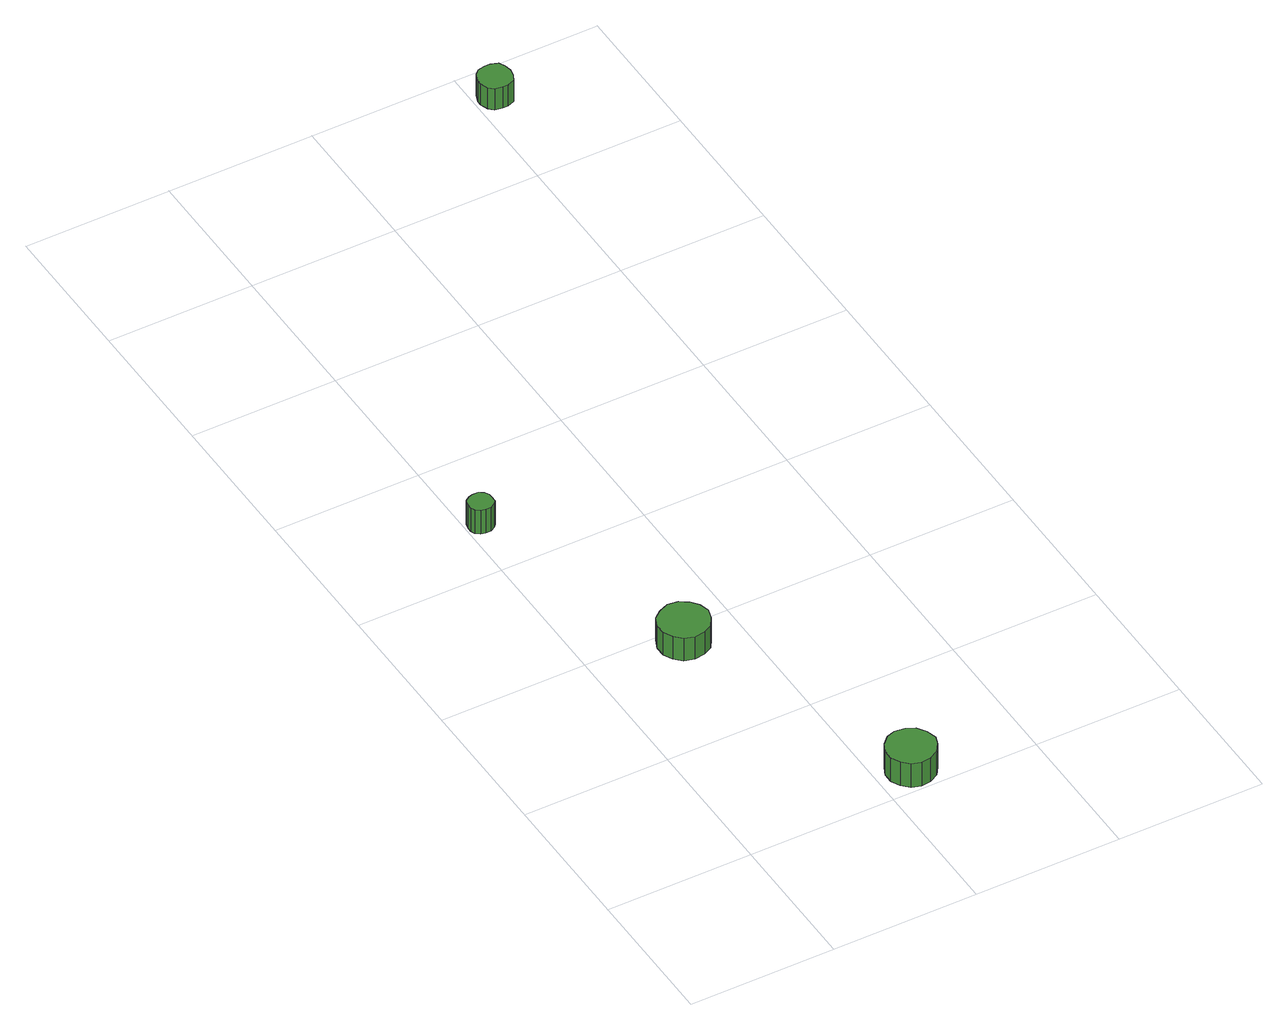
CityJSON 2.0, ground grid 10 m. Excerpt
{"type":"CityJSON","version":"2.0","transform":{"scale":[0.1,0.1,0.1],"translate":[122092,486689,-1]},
"CityObjects":{
"tree1":{"type":"SolitaryVegetationObject","attributes":{"function":"something"},"geometry":[{"type":"MultiSurface","lod":"1","boundaries":[[[0,1,2,3,4,5,6,7,8,9,10,11,12,13,14]],[[15,16,17,18,19,20,21,22,23,24,25,26,27,28,29]],[[0,29,28,1]],[[1,28,27,2]],[[2,27,26,3]],[[3,26,25,4]],[[4,25,24,5]],[[5,24,23,6]],[[6,23,22,7]],[[7,22,21,8]],[[8,21,20,9]],[[9,20,19,10]],[[10,19,18,11]],[[11,18,17,12]],[[12,17,16,13]],[[13,16,15,14]],[[14,15,29,0]]]}]},
"tree2":{"type":"SolitaryVegetationObject","attributes":{"function":"something"},"geometry":[{"type":"MultiSurface","lod":"1","boundaries":[[[30,31,32,33,34,35,36,37,38,39,40,41,42,43,44]],[[45,46,47,48,49,50,51,52,53,54,55,56,57,58,59]],[[30,59,58,31]],[[31,58,57,32]],[[32,57,56,33]],[[33,56,55,34]],[[34,55,54,35]],[[35,54,53,36]],[[36,53,52,37]],[[37,52,51,38]],[[38,51,50,39]],[[39,50,49,40]],[[40,49,48,41]],[[41,48,47,42]],[[42,47,46,43]],[[43,46,45,44]],[[44,45,59,30]]]}]},
"tree3":{"type":"SolitaryVegetationObject","attributes":{"function":"something"},"geometry":[{"type":"MultiSurface","lod":"1","boundaries":[[[60,61,62,63,64,65,66,67,68,69,70,71,72,73,74]],[[75,76,77,78,79,80,81,82,83,84,85,86,87,88,89]],[[60,89,88,61]],[[61,88,87,62]],[[62,87,86,63]],[[63,86,85,64]],[[64,85,84,65]],[[65,84,83,66]],[[66,83,82,67]],[[67,82,81,68]],[[68,81,80,69]],[[69,80,79,70]],[[70,79,78,71]],[[71,78,77,72]],[[72,77,76,73]],[[73,76,75,74]],[[74,75,89,60]]]}]},
"tree4":{"type":"SolitaryVegetationObject","attributes":{"function":"something"},"geometry":[{"type":"MultiSurface","lod":"1","boundaries":[[[90,91,92,93,94,95,96,97,98,99,100,101,102,103,104]],[[105,106,107,108,109,110,111,112,113,114,115,116,117,118,119]],[[90,119,118,91]],[[91,118,117,92]],[[92,117,116,93]],[[93,116,115,94]],[[94,115,114,95]],[[95,114,113,96]],[[96,113,112,97]],[[97,112,111,98]],[[98,111,110,99]],[[99,110,109,100]],[[100,109,108,101]],[[101,108,107,102]],[[102,107,106,103]],[[103,106,105,104]],[[104,105,119,90]]]}]}
},
"vertices":[
[18,342,27],[18,345,27],[16,348,27],[13,350,27],[9,350,27],[6,349,27],[3,347,27],[2,343,27],[2,340,27],[3,337,27],[6,335,27],[9,334,27],[13,334,27],[16,336,27],[18,338,27],[18,338,8],[16,336,8],[13,334,8],[9,334,8],[6,335,8],[3,337,8],[2,340,8],[2,343,8],[3,347,8],[6,349,8],[9,350,8],[13,350,8],[16,348,8],[18,345,8],[18,342,8],
[80,188,26],[78,195,26],[74,200,26],[68,204,26],[61,205,26],[54,202,26],[49,198,26],[46,191,26],[46,184,26],[49,178,26],[54,173,26],[61,171,26],[68,172,26],[74,175,26],[78,181,26],[78,181,8],[74,175,8],[68,172,8],[61,171,8],[54,173,8],[49,178,8],[46,184,8],[46,191,8],[49,198,8],[54,202,8],[61,205,8],[68,204,8],[74,200,8],[78,195,8],[80,188,8],
[140,18,27],[138,25,27],[134,31,27],[128,34,27],[121,35,27],[115,33,27],[110,28,27],[107,22,27],[107,15,27],[110,9,27],[115,4,27],[121,2,27],[128,3,27],[134,6,27],[138,12,27],[138,12,8],[134,6,8],[128,3,8],[121,2,8],[115,4,8],[110,9,8],[107,15,8],[107,22,8],[110,28,8],[115,33,8],[121,35,8],[128,34,8],[134,31,8],[138,25,8],[140,18,8],
[223,672,28],[222,677,28],[220,681,28],[215,683,28],[211,683,28],[206,682,28],[203,679,28],[201,674,28],[201,670,28],[203,665,28],[206,662,28],[211,661,28],[215,661,28],[220,663,28],[222,667,28],[222,667,11],[220,663,11],[215,661,11],[211,661,11],[206,662,11],[203,665,11],[201,670,11],[201,674,11],[203,679,11],[206,682,11],[211,683,11],[215,683,11],[220,681,11],[222,677,11],[223,672,11]
]}
